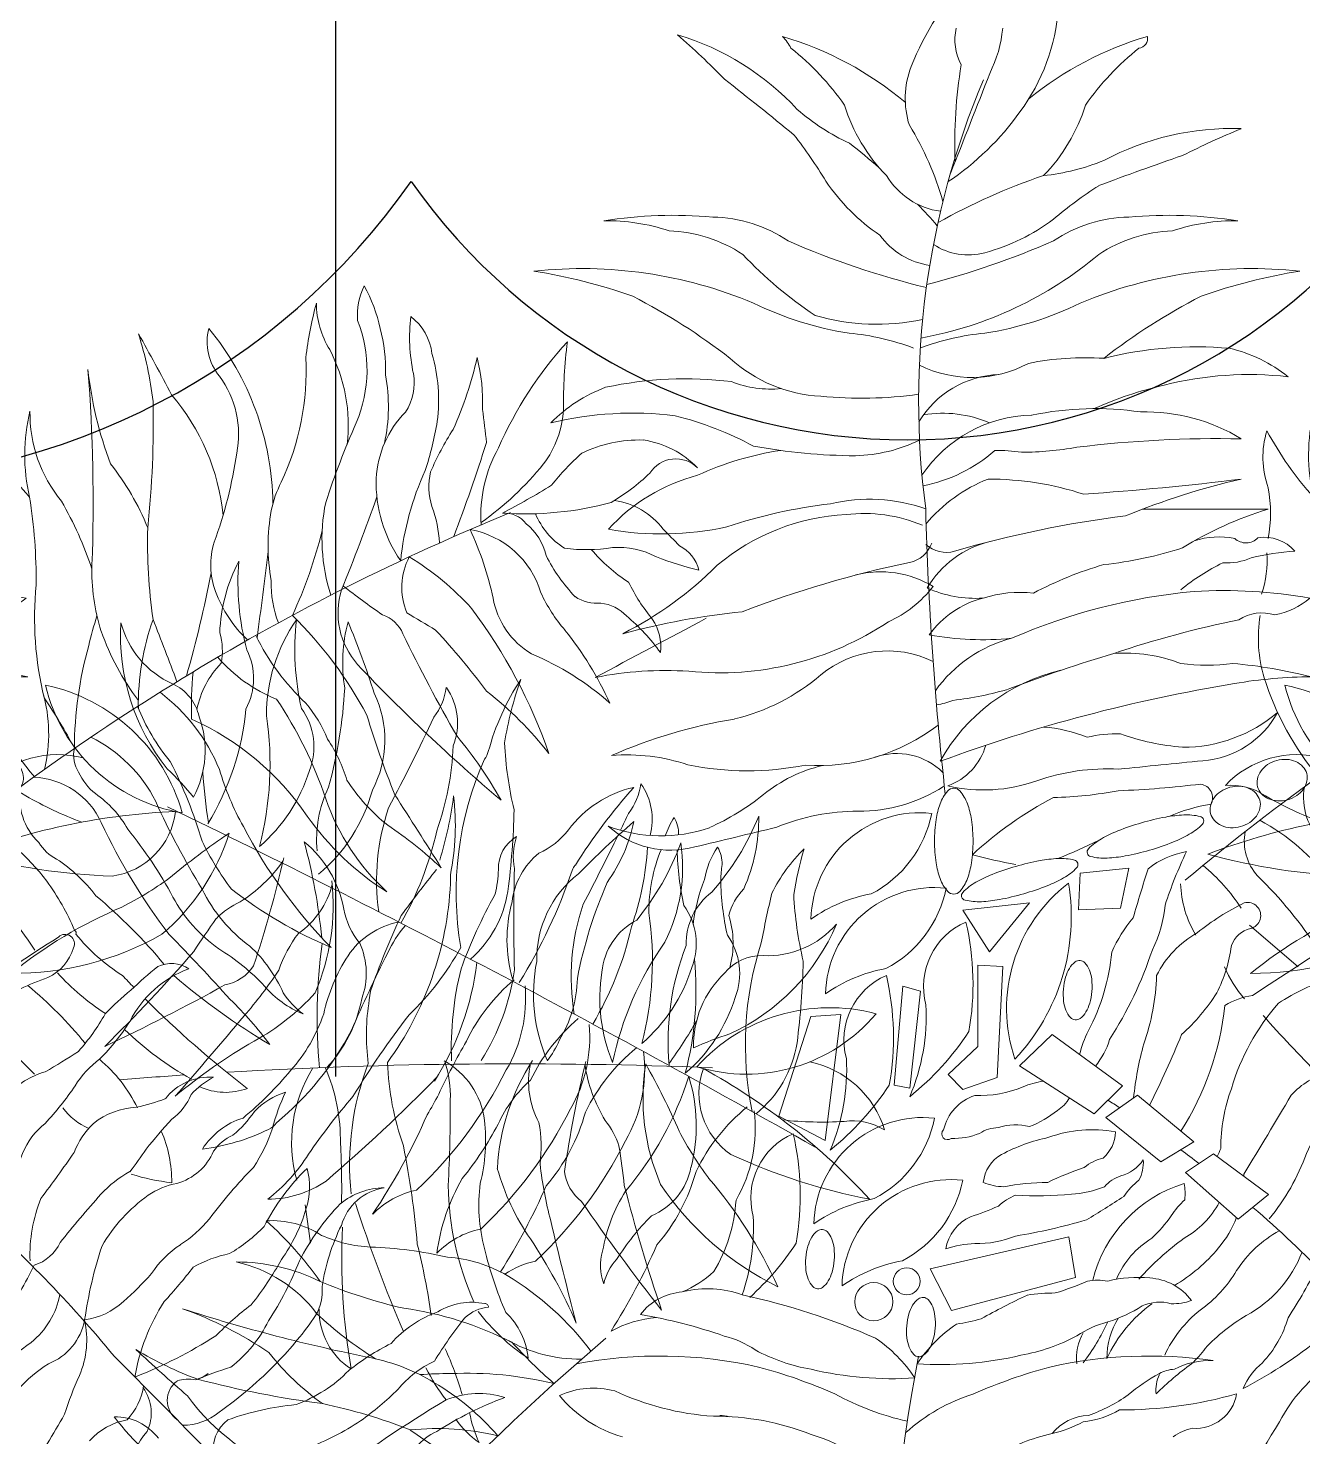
# Model space of a CAD drawing. Header units: millimetres. Extents: x -9564 to 494436, y -140371 to 4257.
# Drawn here: x 100848 to 101439, y -847 to -194 of the extents above; entities that cross this region are included whole.
import ezdxf

# ---------------------------------------------------------------- set-up
doc = ezdxf.new("R2010")
doc.units = ezdxf.units.MM
doc.header["$MEASUREMENT"] = 0
doc.linetypes.add('DASHDOTX2', pattern=[50.8, 25.4, -12.7, 0, -12.7])
doc.layers.add('1', color=5, linetype='Continuous')
doc.layers.add('HATCH', color=8, linetype='Continuous', lineweight=13)

# ---------------------------------------------------------------- blocks, each defined once
blk = doc.blocks.new('pot2')
at = {"layer": '1', "linetype": 'DASHDOTX2', "ltscale": 0.02}
blk.add_lwpolyline([(167.87951, 148.83855), (167.50247, 148.83855), (167.50247, 171.64135), (167.87951, 171.64135)], dxfattribs=at)
blk = doc.blocks.new('TREE03')
at = {"layer": 'HATCH'}
for p, q in [((5.195, 9.449), (5.282, 11.355)), ((5.282, 11.355), (7.795, 11.615)), ((7.795, 11.615), (7.362, 9.535)), ((39.094, 11.257), (39.094, 10.815)), ((2.659, 9.815), (-0.785, 9.432)), ((0.593, 7.289), (2.659, 9.815)), ((7.362, 9.535), (5.195, 9.449)), ((-0.785, 9.432), (0.593, 7.289)), ((14.035, 8.669), (16.549, 6.502)), ((-0.019, 6.601), (1.282, 6.524)), ((-0.019, 2.392), (-0.019, 6.601)), ((1.282, 6.524), (0.976, 0.785)), ((-3.891, 5.502), (-4.343, 0.384)), ((-2.988, 5.251), (-3.891, 5.502)), ((-3.54, 0.233), (-2.988, 5.251)), ((34.956, 5.244), (34.901, 4.803)), ((-10.314, -1.222), (-8.658, 3.946)), ((-8.658, 3.946), (-7.102, 4.047)), ((-7.102, 4.047), (-7.905, -2.476)), ((2.133, 1.382), (3.827, 3.015)), ((3.827, 3.015), (7.456, 0.354)), ((-1.55, 0.938), (-0.019, 2.392)), ((-0.785, 0.173), (-1.55, 0.938)), ((0.976, 0.785), (-0.785, 0.173)), ((6.004, -1.098), (2.133, 1.382)), ((-4.343, 0.384), (-3.54, 0.233)), ((7.456, 0.354), (6.004, -1.098)), ((6.609, -1.279), (8.242, -0.13)), ((8.242, -0.13), (11.146, -2.549)), ((-7.905, -2.476), (-10.314, -1.222)), ((9.452, -3.578), (6.609, -1.279)), ((11.146, -2.549), (9.452, -3.578)), ((10.723, -4.122), (12.174, -3.154)), ((12.174, -3.154), (15.018, -5.271)), ((13.445, -6.541), (10.723, -4.122)), ((15.018, -5.271), (13.445, -6.541)), ((31.591, -5.789), (31.867, -7.775)), ((4.689, -7.444), (-2.486, -9.1)), ((5.04, -9.551), (4.689, -7.444)), ((-2.486, -9.1), (-1.382, -11.258)), ((-1.382, -11.258), (5.04, -9.551))]:
    blk.add_line(p, q, dxfattribs=at)
for points in [[(14.447, 15.815, 0.119964), (14.641, 15.462, 0.104948), (15.014, 15.196, 0.088944), (15.473, 15.087, 0.080201), (15.993, 15.141, 0.080201), (16.469, 15.356, 0.088944), (16.811, 15.682, 0.104948), (16.998, 16.1, 0.119964), (16.988, 16.502, 0.119964), (16.795, 16.854, 0.104948), (16.422, 17.12, 0.088944), (15.963, 17.229, 0.080201), (15.443, 17.175, 0.080201), (14.967, 16.96, 0.088944), (14.625, 16.634, 0.104948), (14.437, 16.217, 0.119964)], [(-2.258, 13.002, 0.037444), (-2.174, 11.883, 0.049921), (-1.966, 11.067, 0.093255), (-1.575, 10.407, 0.215661), (-1.262, 10.265, 0.215661), (-0.948, 10.407, 0.093255), (-0.557, 11.067, 0.049921), (-0.349, 11.883, 0.037444), (-0.265, 13.002, 0.037444), (-0.349, 14.121, 0.049921), (-0.557, 14.938, 0.093255), (-0.948, 15.597, 0.215661), (-1.262, 15.739, 0.215661), (-1.575, 15.597, 0.093255), (-1.966, 14.938, 0.049921), (-2.174, 14.121, 0.037444)], [(12.021, 14.428, 0.119964), (12.214, 14.076, 0.104948), (12.587, 13.809, 0.088944), (13.046, 13.7, 0.080201), (13.566, 13.754, 0.080201), (14.042, 13.969, 0.088944), (14.384, 14.295, 0.104948), (14.572, 14.713, 0.119964), (14.562, 15.115, 0.119964), (14.368, 15.467, 0.104948), (13.995, 15.733, 0.088944), (13.536, 15.842, 0.080201), (13.016, 15.788, 0.080201), (12.54, 15.573, 0.088944), (12.198, 15.248, 0.104948), (12.01, 14.83, 0.119964)], [(8.855, 12.535, 0.024378), (10.074, 12.954, 0.033607), (10.917, 13.357, 0.071679), (11.593, 13.878, 0.269423), (11.652, 14.113, 0.269423), (11.477, 14.28, 0.071679), (10.627, 14.36, 0.033607), (9.698, 14.251, 0.024378), (8.444, 13.953, 0.024378), (7.225, 13.535, 0.033607), (6.381, 13.131, 0.071679), (5.706, 12.611, 0.269423), (5.647, 12.376, 0.269423), (5.822, 12.208, 0.071679), (6.671, 12.129, 0.033607), (7.601, 12.238, 0.024378)], [(2.354, 10.282, 0.024378), (3.574, 10.7, 0.033607), (4.417, 11.104, 0.071679), (5.093, 11.625, 0.269423), (5.152, 11.86, 0.269423), (4.977, 12.027, 0.071679), (4.127, 12.106, 0.033607), (3.198, 11.997, 0.024378), (1.944, 11.7, 0.024378), (0.725, 11.282, 0.033607), (-0.119, 10.878, 0.071679), (-0.794, 10.357, 0.269423), (-0.853, 10.122, 0.269423), (-0.678, 9.955, 0.071679), (0.171, 9.875, 0.033607), (1.1, 9.984, 0.024378)], [(4.409, 5.36, 0.049118), (4.418, 4.734, 0.06291), (4.534, 4.259, 0.103199), (4.778, 3.879, 0.179861), (5.017, 3.767, 0.179861), (5.271, 3.838, 0.103199), (5.574, 4.172, 0.06291), (5.767, 4.622, 0.049118), (5.88, 5.238, 0.049118), (5.87, 5.863, 0.06291), (5.755, 6.339, 0.103199), (5.511, 6.718, 0.179861), (5.272, 6.831, 0.179861), (5.018, 6.759, 0.103199), (4.715, 6.425, 0.06291), (4.522, 5.976, 0.049118)], [(-8.913, -8.542, 0.049118), (-8.903, -9.168, 0.06291), (-8.787, -9.643, 0.103199), (-8.544, -10.023, 0.179861), (-8.305, -10.135, 0.179861), (-8.05, -10.064, 0.103199), (-7.747, -9.73, 0.06291), (-7.555, -9.28, 0.049118), (-7.442, -8.665, 0.049118), (-7.451, -8.039, 0.06291), (-7.567, -7.564, 0.103199), (-7.81, -7.184, 0.179861), (-8.05, -7.072, 0.179861), (-8.304, -7.143, 0.103199), (-8.607, -7.477, 0.06291), (-8.8, -7.927, 0.049118)], [(-3.694, -12.054, 0.049118), (-3.685, -12.68, 0.06291), (-3.569, -13.156, 0.103199), (-3.326, -13.535, 0.179861), (-3.087, -13.648, 0.179861), (-2.832, -13.576, 0.103199), (-2.529, -13.242, 0.06291), (-2.336, -12.793, 0.049118), (-2.223, -12.177, 0.049118), (-2.233, -11.551, 0.06291), (-2.349, -11.076, 0.103199), (-2.592, -10.696, 0.179861), (-2.831, -10.584, 0.179861), (-3.086, -10.655, 0.103199), (-3.389, -10.989, 0.06291), (-3.581, -11.439, 0.049118)]]:
    blk.add_lwpolyline(points, format="xyb", close=True, dxfattribs=at)
for centre, radius in [((-3.69, -9.752), 0.697), ((-5.396, -10.806), 0.988)]:
    blk.add_circle(centre, radius, dxfattribs=at)
for centre, radius, start, end in [((10.931, 47.229), 15.532, 137.05022, 158.00979), ((-6.189, 56.859), 10.374, 323.61109, 355.68417), ((-19.578, 41.335), 13.957, 42.8797, 73.17942), ((-45.27, 20.933), 44.986, 44.38313, 48.6321), ((1.495, 54.425), 2.697, 166.86656, 208.66307), ((-5.273, 55.635), 6.568, 333.436, 354.73679), ((-15.1, 37.684), 17.64, 50.02132, 73.57493), ((-12.669, 52.321), 3.428, 29.29336, 41.7795), ((-18.342, 43.066), 13.949, 34.92241, 51.60355), ((13.737, 37.684), 17.64, 106.42507, 129.05964), ((16.979, 43.066), 13.949, 128.39645, 145.07759), ((8.248, 54.505), 0.511, 277.61771, 11.30943), ((0.893, 51.402), 4.663, 159.37372, 197.35327), ((-865.519, 390.319), 929.599, 338.360968, 338.70377), ((22.697, 49.137), 23.905, 170.38071, 182.37953), ((-128.327, -94.961), 187.05, 50.57065, 51.98147), ((39.664, 35.773), 42.744, 157.16579, 187.51838), ((1.604, 53.651), 8.898, 196.99009, 224.53304), ((-2.968, 53.651), 8.898, 315.46696, 343.00991), ((-1.916, 59.343), 11.301, 228.85833, 245.2195), ((-9.595, 59.102), 14.448, 303.82748, 324.46357), ((-16.839, 41.81), 15.609, 15.82616, 31.69501), ((13.09, 35.89), 13.957, 87.89636, 118.19608), ((30.777, 8.259), 44.986, 112.44368, 116.69265), ((-27.639, 35.281), 23.038, 30.92199, 38.16933), ((-26.53, 23.339), 32.524, 48.82156, 52.32585), ((2.222, 58.653), 11.301, 275.85628, 292.21745), ((71.757, -128.307), 187.05, 109.09431, 110.50513), ((-1.422, 49.396), 3.866, 210.89841, 262.24368), ((13.83, 16.613), 32.524, 108.74993, 119.2781), ((0.797, 53.014), 10.486, 214.20462, 235.93817), ((18.751, 27.549), 23.038, 122.90645, 130.15379), ((-26.53, 23.339), 32.524, 41.34104, 43.9898), ((-15.762, 22.612), 22.746, 84.8617, 99.1059), ((-13.849, 38.112), 7.155, 55.81265, 89.00848), ((-2.396, 53.546), 10.486, 285.13761, 306.87116), ((7.916, 38.112), 7.155, 90.99152, 124.18735), ((9.829, 22.612), 22.746, 80.8941, 95.1383), ((-19.13, 35.333), 9.74, 71.14289, 91.36399), ((-16.232, 37.165), 7.39, 56.6398, 88.05842), ((10.299, 37.165), 7.39, 91.94158, 123.3602), ((13.197, 35.333), 9.74, 88.63601, 108.85711), ((8.311, 86.023), 45.742, 246.63743, 256.09932), ((-1.953, 46.577), 3.849, 215.77677, 261.76983), ((-14.244, 86.023), 45.742, 284.6732, 293.36257), ((-0.514, 46.561), 3.251, 236.46461, 285.25579), ((3.473, 58.061), 21.481, 223.26918, 236.3503), ((-6.505, 58.477), 19.787, 280.3287, 310.08068), ((-20.491, 19.569), 23.035, 67.32772, 96.16647), ((-27.212, 15.062), 27.735, 70.27691, 81.19281), ((14.161, 19.569), 23.035, 83.83353, 112.67228), ((20.882, 15.062), 27.735, 98.80719, 109.72309), ((37.648, 40.205), 3.365, 153.43857, 184.79373), ((27.567, 37.805), 8.078, 12.1986, 28.90754), ((-32.448, 12.749), 31.95, 52.10966, 62.81782), ((-4.056, 56.15), 17.087, 243.75454, 261.19281), ((-2.274, 56.15), 17.087, 278.80719, 296.24546), ((26.118, 12.749), 31.95, 117.18218, 127.89034), ((52.146, 35.458), 20.686, 164.98391, 172.93762), ((36.827, 40.848), 4.661, 180.38578, 211.50023), ((-5.234, 51.242), 11.515, 253.88623, 281.82907), ((46.433, 39.087), 9.449, 173.6608, 191.66436), ((35.33, 37.876), 2.831, 6.70879, 52.77317), ((29.351, 38.825), 2.832, 165.96589, 219.08789), ((15.34, 30.251), 14.582, 0.86052, 39.4266), ((27.83, 37.363), 6.953, 336.90044, 21.61168), ((27.075, 37.336), 8.665, 358.4928, 14.54476), ((-7.768, 26.934), 12.379, 69.02168, 84.91858), ((1.438, 26.934), 12.379, 95.08142, 110.97832), ((-73.948, -15.47), 111.286, 27.59358, 29.44506), ((5.244, 33.583), 18.6, 6.64138, 17.6978), ((60.101, 25.198), 20.233, 137.65986, 156.30069), ((69.973, 35.607), 25.034, 172.61511, 180.65303), ((-7.761, 43.506), 7.508, 227.57828, 267.16555), ((5.527, 23.113), 14.883, 86.26843, 101.36007), ((11.276, 19.085), 19.474, 84.93615, 104.21211), ((11.257, 31.046), 7.638, 51.33891, 76.84601), ((18.058, 37.323), 13.576, 334.87519, 2.86195), ((25.433, 34.516), 8.381, 353.1575, 27.70914), ((29.92, 35.8), 8.566, 352.64877, 16.31903), ((21.2, 42.364), 19.763, 335.89112, 347.24442), ((31.806, 35.758), 8.955, 357.20774, 14.50245), ((-0.31, 43.127), 6.153, 243.65652, 298.17969), ((40.259, 39.57), 20.025, 186.27039, 200.65592), ((-66.496, 30.56), 87.117, 357.84604, 4.49187), ((34.565, 36.679), 2.661, 325.84222, 10.78263), ((-16.61, 29.305), 7.638, 110.3065, 135.8136), ((-15.14, 17.434), 19.474, 82.9404, 102.21635), ((-10.731, 41.796), 5.423, 248.18566, 275.77911), ((1.276, 32.074), 5.062, 92.30635, 149.06496), ((13.822, 18.059), 18.989, 102.79866, 114.30937), ((14.009, 19.221), 17.904, 83.52388, 104.20739), ((23.125, 34.045), 5.019, 348.63308, 36.62977), ((27.058, 35.469), 8.832, 347.5721, 10.69095), ((-6.019, 57.561), 21.657, 264.40053, 277.80183), ((-26.903, 34.597), 50.634, 353.89158, 1.28713), ((16.066, 28.721), 11.328, 5.67235, 40.49773), ((-17.869, 17.229), 17.904, 82.94511, 103.62862), ((-20.037, 17.683), 17.856, 61.83263, 75.84152), ((2.896, 28.053), 6.97, 91.06287, 146.34054), ((-1.836, 29.049), 6.079, 66.58644, 99.32162), ((6.05, 19.47), 15.896, 81.49155, 101.92038), ((8.675, 25.771), 9.423, 58.47549, 91.66036), ((26.758, 32.959), 9.673, 166.37374, 192.96746), ((24.493, 35.115), 7.137, 179.00788, 219.42336), ((40.572, 31.461), 5.324, 135.62059, 176.8871), ((5.778, 30.255), 35.338, 5.43948, 8.24393), ((39.842, 35.59), 5.105, 322.8277, 356.98769), ((77.864, 15.547), 47.63, 156.37395, 161.68512), ((19.565, 37.943), 19.127, 342.41019, 350.25136), ((51.409, 26.419), 14.494, 147.09889, 156.94967), ((-6.551, 40.988), 8.063, 271.46883, 295.87711), ((12.403, -26.146), 59.961, 88.85418, 96.98753), ((19.415, 32.85), 4.692, 162.98201, 199.68201), ((30.878, 42.828), 18.123, 208.34649, 221.62904), ((-46.609, 61.283), 91.836, 339.25032, 342.45928), ((48.898, 26.722), 7.022, 88.67384, 115.36194), ((48.337, 28.861), 4.935, 44.17832, 81.57172), ((-7.854, 17.483), 15.896, 98.56787, 114.76829), ((-6.195, 62.658), 29.73, 259.50829, 269.71284), ((-4.343, 39.124), 7.888, 280.88459, 311.28602), ((1.055, 25.156), 8.044, 81.46885, 91.37816), ((2.171, 49.817), 16.707, 270.26421, 280.12513), ((5.484, 36.33), 22.798, 339.78791, 351.74185), ((47.823, 29.848), 7.153, 150.86796, 183.91659), ((56.2, 21.758), 15.303, 132.35022, 140.91058), ((10.884, 24.093), 13.562, 22.16318, 38.34181), ((50.941, 26.067), 14.488, 155.11806, 174.34111), ((41.098, 31.316), 3.124, 165.58141, 198.82309), ((31.175, 42.813), 16.383, 305.4615, 321.01344), ((50.75, 31.173), 1.593, 45.02572, 147.65665), ((-12.138, 22.798), 9.423, 104.59948, 137.78434), ((3.399, 24.356), 7.912, 111.37617, 140.54447), ((0.515, 15.69), 16.033, 72.05393, 90), ((-4.275, 175.493), 144.877, 273.85082, 277.08787), ((22.094, -5.241), 37.927, 102.93863, 112.43168), ((35.293, 28.98), 5.576, 152.45729, 168.39827), ((42.346, 31.545), 7.092, 178.33998, 214.81934), ((26.045, 60.645), 34.481, 297.15336, 302.0101), ((41.724, 40.079), 11.128, 300.73947, 313.63867), ((-5.619, 22.015), 8.668, 70.40654, 103.44891), ((7.818, 29.964), 7.297, 349.69675, 10.30325), ((-9.057, 26.51), 26.733, 359.45367, 9.20959), ((-56.897, 63.211), 97.721, 337.61721, 340.62966), ((47.081, 26.881), 3.763, 36.88949, 82.47264), ((-6.258, 18.65), 11.253, 92.89899, 130.0309), ((-4.556, 3.923), 26.7, 96.62283, 108.43534), ((-5.905, 22.03), 7.912, 67.5274, 96.6957), ((170.687, 34.673), 173.458, 181.48413, 186.37077), ((69.419, -325513.42), 325543.588, 90.00957982, 90.01072377), ((20.358, 12.362), 18.594, 106.78337, 121.76749), ((87.294, -80.311), 119.163, 112.23141, 129.9934), ((2.619, 21.123), 18.899, 18.36819, 30.03705), ((40.026, 28.282), 10.356, 169.8769, 190.1231), ((41.852, 28.626), 9.397, 168.40961, 198.00587), ((31.581, 27.947), 6.972, 3.89853, 19.79599), ((42.974, 46.867), 16.944, 265.96165, 285.18449), ((41.88, 28.521), 1.446, 38.15282, 93.91547), ((47.109, 31.436), 3.915, 202.62036, 237.19232), ((-16.368, 44.608), 15.721, 259.92878, 282.37505), ((14.41, -25.532), 55.763, 96.99224, 106.27607), ((51.422, 28.453), 27.988, 178.45209, 188.18243), ((41.12, 27.084), 3.005, 13.13202, 50.8706), ((26.565, 5.618), 33.268, 42.90226, 44.99547), ((-3.837, 28.903), 1.517, 281.14363, 341.26454), ((1.853, 23.42), 5.227, 103.7888, 149.25676), ((12.471, 24.569), 4.165, 78.99098, 108.19963), ((13.852, 29.263), 0.842, 225.88884, 317.1217), ((14.793, 26.614), 2.101, 41.15103, 98.88106), ((30.739, 27.286), 4.034, 163.1811, 199.91473), ((9.051, 34.823), 24.112, 335.11441, 346.18227), ((39.278, 24.499), 4.691, 16.65712, 79.7388), ((24.708, 21.99), 16.973, 12.16959, 24.81683), ((-1.66, 29.447), 1.517, 226.80733, 286.92825), ((4.533, 46.529), 19.326, 275.82661, 288.19742), ((17.089, 15.859), 12.158, 93.36662, 104.1265), ((9.598, 27.509), 5.345, 341.06181, 4.23573), ((-324.908, 71.515), 357.246, 352.279, 352.99906), ((40.029, 26.114), 3.448, 152.52431, 202.16318), ((29.468, 15.393), 14.417, 41.88759, 58.64432), ((51.844, 31.654), 8.712, 206.50463, 223.62575), ((46.117, 36.974), 8.901, 262.70697, 278.81334), ((52.844, 33.517), 8.448, 220.08819, 237.50035), ((47.79, 24.055), 4.135, 61.75423, 94.28983), ((56.595, 45.749), 19.306, 249.22474, 256.06205), ((50.081, 26.543), 1.921, 14.07995, 63.64811), ((-30.309, 23.386), 8.917, 152.66538, 177.46758), ((-24.817, 26.393), 13.457, 175.36281, 195.07866), ((-26.694, 40.341), 18.578, 296.60326, 315.26875), ((7.855, -27.17), 55.763, 101.79581, 111.07963), ((12.175, 8.037), 20.086, 106.42723, 117.64706), ((17.456, 17.492), 11.004, 115.90754, 129.33334), ((12.849, 30.56), 3.176, 266.38652, 293.63035), ((30.785, 26.966), 10.231, 178.21037, 197.72636), ((-5.035, 21.698), 5.227, 58.81512, 104.28308), ((35.125, 24.553), 17.533, 174.42868, 193.64547), ((-34.398, 38.734), 62.263, 343.97403, 349.02391), ((35.564, 26.314), 5.735, 178.53143, 200.73087), ((57.819, 31.149), 10.637, 206.56143, 218.90078), ((-7.181, 29.942), 6.147, 294.44832, 322.13546), ((-0.133, 31.704), 6.147, 245.93641, 273.62355), ((1.462, 20.818), 4.903, 104.2546, 144.46708), ((2.181, 19.442), 6.423, 83.97377, 107.44794), ((13.97, -4.563), 30.607, 95.23897, 113.57567), ((12.675, 0.042), 25.918, 80.0462, 93.31793), ((14.602, 28.587), 3.953, 280.69108, 310.23766), ((33.067, 28.173), 6.525, 200.27961, 226.97774), ((37.346, 24.814), 4.061, 163.02296, 221.29665), ((64.11, 65.597), 49.863, 232.1941, 235.09578), ((45.474, 26.32), 4.241, 190.20759, 239.03225), ((51.579, 29.502), 8.621, 205.11135, 220.35086), ((46.715, 27.487), 2.187, 237.43615, 274.11668), ((-8.473, -12.882), 37.927, 95.64019, 105.13324), ((14.671, 22.616), 2.19, 72.34911, 123.00649), ((-709.973, -1215.66), 1447.928, 58.881434, 58.95057), ((18.412, 8.623), 27.269, 19.06834, 36.95994), ((46.637, 23.155), 2.163, 43.62798, 83.76795), ((-33.346, 23.624), 10.998, 176.48456, 218.68932), ((-39.718, 25.48), 4.755, 194.38912, 246.02165), ((-28.173, 19.506), 8.627, 145.06609, 180.12409), ((-21.694, 22.91), 13.638, 173.53048, 192.92363), ((-24.503, 22.221), 8.352, 165.25434, 188.97639), ((-78.132, 5.548), 49.278, 17.84296, 22.42698), ((153126.074, -287250.128), 325543.588, 118.06114877, 118.06229272), ((-13.363, 37.445), 15.739, 264.17278, 303.67076), ((25.094, -31.469), 57.115, 101.73357, 108.45298), ((21.617, 23.503), 7.13, 170.53915, 196.76415), ((41.584, 18.087), 21.777, 162.45644, 166.65396), ((36.046, 20.073), 13.088, 160.37173, 180.90707), ((-117.683, -31.493), 152.074, 20.29109, 21.59221), ((16.013, 9.514), 21.266, 28.07919, 45.4774), ((35.056, 23.071), 1.713, 22.21239, 72.28175), ((41.43, 16.634), 10.492, 35.67212, 49.79928), ((47.497, 23.071), 2.477, 352.61123, 34.37612), ((-42.304, 22.845), 3.226, 348.50147, 16.86304), ((0.247, 39.052), 15.633, 259.77816, 275.43806), ((3.499, 16.685), 7.031, 104.58799, 144.34805), ((33.547, 28.276), 13.266, 199.48328, 217.05655), ((39.759, 28.839), 11.914, 205.86182, 226.88367), ((104.715, 56.371), 75.499, 205.62566, 210.17297), ((11.865, -0.804), 36.213, 36.54814, 43.03926), ((30.648, 12.433), 18.389, 24.78371, 38.65539), ((-40.821, 21.411), 3.355, 331.94995, 26.19874), ((-4.693, 17.435), 5.404, 64.0586, 129.52676), ((28.269, -48.878), 74.676, 106.53556, 110.88952), ((7.552, 14.475), 8.252, 69.20613, 93.73157), ((39.417, 17.752), 19.763, 164.25776, 179.87693), ((37.645, 9.18), 14.636, 48.49903, 67.30763), ((-35.704, 18.885), 4.778, 136.04396, 168.86666), ((11.825, 31.928), 9.831, 262.14633, 277.85367), ((10.878, -3.579), 25.87, 75.75918, 84.92016), ((32.996, 27.633), 7.837, 220.81252, 248.3587), ((99.257, 83.478), 89.349, 223.3589, 229.90521), ((-42.675, 18.904), 2.456, 12.5715, 65.34729), ((-12.9, 14.28), 12.872, 146.62299, 164.88496), ((-5.598, 14.999), 19.14, 160.58239, 170.73359), ((-16.159, 3.233), 18.594, 86.30439, 101.2885), ((-15.08, 29.683), 10.656, 283.44904, 310.69618), ((6.454, 12.454), 9.634, 103.08535, 150.94222), ((26.614, -60.335), 82.572, 99.31036, 110.25111), ((17.242, -1.6), 23.096, 90, 99.93994), ((29.081, 25.933), 14.978, 197.42727, 219.99757), ((46.115, 19.884), 20.412, 174.75043, 181.59089), ((-39.72, 23.09), 8.74, 193.38149, 260.56173), ((-50.125, 11.943), 9.321, 15.72343, 78.2198), ((-56.472, 22.162), 23.751, 344.43045, 356.99867), ((-36.223, 18.24), 5.548, 332.0351, 25.704), ((-30.751, 21.407), 3.285, 322.62511, 351.86805), ((-30.085, 19.112), 3.169, 338.20084, 35.28189), ((-3.066, 36.297), 16.111, 276.27675, 286.99156), ((10.511, 18.543), 7.813, 346.42548, 15.97188), ((-5.486, 4.492), 28.448, 27.90762, 34.04173), ((18.327, 13.101), 9.534, 22.22894, 52.88206), ((29.926, 6.503), 18.026, 37.72061, 52.27033), ((-51.6, 21.115), 13.8, 328.50543, 354.66812), ((-37.736, 17.88), 3.388, 338.72266, 35.74402), ((-2.652, 23.554), 3.538, 278.09931, 292.38106), ((32.849, 23.944), 10.697, 201.82533, 219.63972), ((12.166, 8.297), 21.612, 18.61816, 33.89197), ((25.988, 15.455), 7.325, 22.71544, 39.78504), ((-45.084, 17.685), 5.116, 331.82639, 20.04715), ((-53.438, 16.995), 16.824, 345.29259, 8.52079), ((-135.941, 70.39), 119.246, 332.17324, 334.69144), ((-8.175, -7.245), 26.93, 99.46253, 113.60785), ((-8.263, 27.156), 10.242, 266.28463, 307.26025), ((10.569, 25.458), 7.602, 270, 310.2621), ((11.26, 21.958), 4.808, 274.15795, 331.40811), ((19.829, 6.242), 14.337, 34.21149, 65.78088), ((82.56, 33.933), 49.909, 196.78014, 201.7943), ((2.905, 11.761), 7.153, 67.62013, 86.23858), ((7.138, 12.037), 6.516, 88.02862, 103.39309), ((11.658, 30.656), 12.846, 250.46251, 265.13546), ((17.26, 11.741), 7.384, 26.70534, 63.94728), ((25.876, 13.749), 8.23, 17.01799, 33.42809), ((21.927, 3.955), 22.721, 29.45337, 39.55522), ((-47.593, 12.353), 5.126, 75.04931, 136.41234), ((-42.356, 18.596), 15.228, 340.61333, 357.51289), ((-26.714, 18.083), 1.457, 324.71882, 342.14586), ((-6.261, 18.922), 18.247, 182.64277, 193.6146), ((-4.206, 14.15), 3.385, 45.2338, 109.61313), ((-2.636, 18.822), 3.148, 289.88601, 344.15766), ((21.168, 17.433), 1.556, 166.59081, 213.68589), ((-53.715, 4.586), 16.936, 39.10987, 45.9075), ((-9.929, 10.327), 17.06, 156.08665, 189.51969), ((-18.154, 7.564), 9.901, 71.50345, 94.66696), ((-11.925, 32.035), 15.395, 258.42931, 281.23056), ((-6.227, 9.371), 7.763, 103.63025, 128.8772), ((-97.81, 1089.418), 1077.824, 275.5951, 275.826608), ((3.078, 6.117), 24.181, 16.53237, 27.0642), ((-12.19, 18.352), 27.957, 183.6478, 189.0363), ((-42.725, 19.2), 8.536, 310.64798, 342.62185), ((0.288, 23.829), 8.18, 256.90574, 289.57396), ((6.706, 5.544), 11.2, 87.08903, 109.17191), ((17.402, 12.32), 3.991, 24.26492, 87.90774), ((22.586, 17.795), 2.976, 204.28972, 231.61415), ((41.529, 20.989), 15.001, 196.58486, 208.83751), ((41.524, 21.091), 9.211, 212.38274, 232.02793), ((-51.018, 12.759), 3.141, 55.38232, 95.25864), ((-39.71, 31.85), 19.056, 240.0159, 249.60627), ((-27.805, 13.048), 6.403, 154.67776, 184.86038), ((-39.563, 17.861), 8.535, 309.70406, 344.91029), ((-16.541, 10.144), 5.781, 102.60475, 143.40614), ((4.841, -4.369), 30.314, 138.32764, 147.86212), ((-20.687, 16.434), 3.285, 322.62511, 351.86805), ((-20.022, 14.139), 3.169, 344.56501, 35.28189), ((-19.151, 25.424), 12.846, 294.13919, 308.81213), ((-6.165, 22.733), 8.18, 269.70069, 302.36891), ((3.378, 35.945), 20.696, 271.43216, 280.75616), ((5.603, 62.999), 47.414, 271.97857, 277.15689), ((11.399, 15.239), 0.723, 332.81978, 81.09866), ((20.035, 15.245), 3.21, 169.65278, 226.16461), ((17.646, 10.968), 5.455, 29.05076, 55.46848), ((-188.996, -130.546), 268.369, 31.9891, 32.94508), ((20.268, 17.721), 19.14, 342.69875, 352.84995), ((26.478, 13.813), 12.872, 348.54738, 6.80935), ((-292.692, -503.018), 575.336, 60.390043, 64.157867), ((-19.5, 10.972), 11.608, 161.12873, 188.0056), ((-63.89, 15.539), 39.905, 352.61214, 358.68952), ((12.658, -1.608), 19.004, 117.45664, 132.97915), ((13.356, 6.239), 8.769, 98.61604, 113.5511), ((60.344, 31.502), 40.022, 204.2579, 211.60889), ((43.656, 18.988), 11.643, 199.00319, 227.60975), ((-40.142, -19.285), 33.847, 92.30861, 110.90434), ((-45.281, 14.964), 3.8, 277.75737, 353.50672), ((-125.878, 65.417), 119.246, 334.22667, 334.69144), ((-11.983, 11.856), 4.43, 147.56399, 161.27533), ((-17.215, 13.368), 1.725, 358.74474, 30.0674), ((-6.188, 3.354), 11.2, 90.10273, 112.18562), ((-3.013, 8.839), 5.633, 83.79627, 178.57819), ((-8.31, 15.618), 6.023, 297.55389, 348.70884), ((9.256, 4.188), 11.225, 36.96422, 61.79639), ((49.436, 27.25), 31.351, 205.08011, 217.43931), ((43.61, 22.728), 14.601, 215.23998, 237.68857), ((80.915, -23.173), 49.278, 131.00536, 135.58938), ((40.407, 15.726), 8.352, 324.45595, 348.178), ((42.554, 19.317), 13.457, 318.35368, 338.06953), ((46.121, 14.171), 8.917, 335.96476, 0.76696), ((-49.587, 16.868), 11.395, 310.39385, 342.40116), ((-15.171, -21.129), 41.816, 124.2828, 129.63035), ((-44.627, 17.251), 17.043, 330.14462, 347.42979), ((-24.352, 16.028), 3.998, 294.20473, 322.42832), ((-125.878, 65.417), 119.246, 332.17324, 334.11608), ((-15.904, 17.345), 4.808, 227.86653, 285.11669), ((-16.407, 20.877), 7.602, 249.01255, 289.27465), ((-265.313, 1060.975), 1077.824, 283.448037, 283.679545), ((16.384, 12.981), 2.623, 168.59615, 222.39293), ((5.428, -0.235), 21.918, 28.17482, 39.19695), ((51.961, 26.079), 26.599, 207.60296, 224.29329), ((23.897, -3.999), 21.468, 46.69683, 56.14613), ((43.48, 11.601), 1.905, 120.47276, 182.0455), ((45.631, 12.204), 3.285, 161.56429, 190.80723), ((-20.327, 9.434), 3.792, 128.98742, 173.47186), ((-32.293, 13.623), 15.228, 340.61333, 356.47396), ((-8.401, 9.324), 8.627, 157.94792, 180.12409), ((-1.922, 12.727), 13.638, 180.74504, 192.92363), ((-10.019, 10.326), 4.187, 145.56716, 170.41401), ((-14.965, 11.829), 1.725, 358.74474, 30.0674), ((-2.949, 6.461), 8.626, 134.50168, 153.43562), ((9.354, 7.171), 19.14, 163.63792, 170.73359), ((-9.666, 46.01), 36.602, 292.1376, 295.7388), ((11.463, 8.231), 4.286, 99.26434, 128.65821), ((30.784, 2.856), 22.197, 154.35772, 162.03721), ((19.784, 14.134), 2.31, 211.40149, 242.81041), ((39.998, 19.695), 15.283, 205.98552, 216.86555), ((2.269, 5.067), 30.314, 5.57022, 15.1047), ((27.884, 8.485), 5.781, 10.0262, 50.82759), ((38.202, 17.598), 13.638, 320.50871, 339.90186), ((42.475, 11.657), 8.627, 333.30825, 8.36625), ((-43.732, 43.018), 31.836, 254.53828, 268.1338), ((-42.317, 16.455), 7.793, 302.27191, 324.82347), ((-91.635, 24.689), 57.122, 341.49626, 347.3143), ((-20.444, 11.333), 0.572, 132.29474, 163.6644), ((0.257, 10.202), 13.591, 173.28487, 176.59145), ((7.638, 42.78), 31.5, 255.40663, 259.57831), ((5.531, 4.316), 9.611, 32.88758, 50.62668), ((14.347, 5.33), 8.046, 37.08848, 57.0062), ((-52.254, 25.431), 17.732, 296.7414, 305.95356), ((-44.897, 9.705), 11.548, 336.79149, 6.23002), ((-47.151, 20.268), 27.59, 328.11164, 341.4584), ((-6.152, 7.784), 8.627, 157.94792, 173.88522), ((0.327, 11.188), 13.638, 180.74504, 192.92363), ((117.406, -22.869), 113.951, 162.40424, 163.73892), ((-1.271, -4.917), 22.521, 33.05168, 45.74075), ((7.493, 3.168), 13.249, 23.24248, 35.90542), ((83.471, -24.961), 58.011, 141.01784, 143.97141), ((34.981, 11.748), 6.599, 347.00482, 358.13171), ((161.621, 8.967), 119.246, 178.7409, 181.2591), ((49.109, 6.924), 5.548, 127.72835, 181.39724), ((-37.643, 11.831), 4.375, 304.79227, 345.98795), ((-30.169, 11.345), 5.927, 311.43666, 350.90527), ((38.154, -1.375), 50.2, 166.52951, 169.5366), ((8.692, 11.094), 18.247, 182.64277, 193.6146), ((-4.092, 2.447), 7.962, 100.36504, 124.87656), ((-2.26, 4.975), 5.633, 83.79627, 178.57819), ((-7.558, 11.755), 6.023, 297.55389, 348.70884), ((9.625, 4.354), 8.155, 127.36794, 198.73508), ((-5.956, 9.102), 10.771, 316.84322, 9.2598), ((15.908, 10.992), 5.447, 182.05501, 211.4694), ((33.321, 13.925), 7.837, 205.70641, 234.15743), ((42.154, 29.138), 23.522, 232.30423, 246.8904), ((22.052, 11.606), 17.06, 323.91265, 357.34569), ((64.999, -2.854), 26.991, 150.92064, 159.94308), ((68.973, 1.375), 23.751, 156.43367, 169.00189), ((54.64, 7.703), 3.355, 127.23361, 181.48239), ((56.607, 8.322), 3.226, 136.5693, 164.93087), ((-34.907, -12.534), 24.03, 112.94366, 128.90366), ((-36.472, 6.147), 4.083, 114.36398, 135.61271), ((-17.113, 7.914), 7.249, 164.38688, 196.26825), ((-9.437, 5.999), 11.608, 161.12873, 189.60031), ((-17.965, 7.697), 3.388, 338.72266, 35.74402), ((3.087, 10.328), 6.613, 333.54812, 354.55936), ((19.303, -1.589), 12.679, 115.95003, 128.98939), ((13.928, 9.151), 0.683, 283.33127, 104.74276), ((2.83, -11.185), 27.897, 39.69177, 49.98914), ((31.577, 13.776), 7.748, 208.20629, 234.8345), ((37.502, 10.255), 3.998, 191.00402, 219.22761), ((-13.479, -9.895), 32.071, 143.89583, 147.57607), ((-29.193, 4.822), 4.071, 100.76101, 146.34302), ((-33.666, 6.812), 16.824, 345.29259, 8.52079), ((0.809, 5.485), 3.633, 113.35521, 195.16261), ((-14.504, 5.612), 14.238, 350.07359, 13.02278), ((13.712, 4.249), 7.444, 139.95, 156.0363), ((72.646, -7.866), 39.905, 154.74283, 160.8202), ((50.301, 5.924), 3.388, 117.68832, 174.70968), ((48.933, 7.733), 4.778, 344.56568, 17.38838), ((-49.868, 21.698), 15.532, 269.51622, 299.57011), ((-29.757, 4.148), 6.766, 142.81222, 161.11473), ((-25.482, 4.962), 5.531, 138.24908, 155.85135), ((-34.564, 12.278), 17.043, 329.19186, 347.42979), ((-15.716, 6.158), 3.388, 338.72266, 35.74402), ((13.895, 3.724), 5.219, 119.50069, 153.43364), ((14.391, 7.142), 1.379, 102.80356, 160.46027), ((279.734, -399.617), 484.002, 122.61893, 123.27497), ((19.174, 7.705), 0.481, 333.92938, 134.99836), ((19.592, 8.257), 0.158, 335.03383, 61.83063), ((27.346, 14.36), 9.797, 219.03108, 237.89638), ((-53.84, -68.548), 109.693, 41.9811, 44.39238), ((48.944, 13.026), 10.998, 294.74302, 336.94778), ((55.473, 11.836), 4.755, 267.41069, 319.04322), ((-105.495, 63.715), 86.026, 314.53331, 319.02136), ((-39.71, 14.659), 14.8, 314.03373, 331.09415), ((5.023, 2.499), 17.06, 162.10172, 191.76379), ((-10.903, 14.02), 20.986, 327.5067, 341.56407), ((5.825, 8.512), 7.324, 332.80186, 352.87458), ((17.167, 8.244), 2.553, 295.89783, 342.89635), ((20.858, -2.674), 11.894, 43.48804, 58.26479), ((23.649, 2.127), 7.449, 24.09637, 46.97041), ((59.789, 3.85), 27.59, 171.97395, 185.3207), ((30.953, 6.157), 3.792, 339.96048, 24.44492), ((63.948, -1.89), 16.824, 144.91155, 168.13975), ((64.148, 2.618), 13.8, 158.76422, 184.92691), ((-39.346, 7.777), 2.239, 280.28085, 327.09187), ((-24.969, 2.128), 9.08, 146.96316, 167.65891), ((48.387, -32.331), 88.275, 153.37884, 156.24445), ((-40.466, 8.472), 14.651, 327.45363, 353.17489), ((-31.417, 5.273), 16.824, 345.29259, 5.55113), ((-48.938, 7.712), 39.905, 352.61214, 358.68952), ((-4.068, 8.313), 11.026, 332.29918, 354.58489), ((24.672, 5.019), 1.656, 56.91049, 115.19966), ((51.926, 5.09), 8.535, 168.52205, 203.72828), ((55.176, 4.631), 2.456, 88.08505, 140.86084), ((-54.344, 18.3), 21.767, 318.82806, 326.66587), ((-17.636, -1.641), 9.82, 130.35774, 154.0115), ((-22.954, 9.017), 8.536, 310.64798, 342.62185), ((-3.339, -1.417), 7.962, 100.36504, 124.87656), ((-3.306, 2.725), 3.633, 113.35521, 195.16261), ((-18.618, 2.852), 14.238, 350.07359, 13.02278), ((-2.687, 6.463), 11.922, 340.70893, 358.05057), ((18.409, 8.933), 6.173, 203.19764, 221.35127), ((22.141, -5.631), 12.205, 108.43397, 122.84549), ((28.062, 14.601), 12.525, 222.13332, 237.08841), ((60.528, 42.02), 52.6, 223.1278, 224.05743), ((27.46, 1.219), 5.519, 109.95906, 153.43343), ((32.837, -4.962), 14.508, 127.69369, 134.9981), ((46.837, 31.472), 33.638, 229.07553, 239.4962), ((56.183, 2.28), 17.043, 166.00255, 182.11753), ((30.901, 7.902), 11.608, 327.52427, 352.30361), ((39.257, 6.045), 6.403, 328.57196, 358.75458), ((55.353, 4.874), 8.536, 170.81049, 202.78436), ((56.786, 2.464), 5.116, 133.38519, 181.60595), ((-90.324, 98.292), 106.002, 295.21643, 298.99216), ((-43.229, 13.246), 12.062, 298.67394, 317.87017), ((-30.698, 4.862), 7.299, 329.68715, 5.25245), ((3.623, 10.658), 10.302, 312.01557, 327.77637), ((2.941, -11.612), 22.338, 39.35271, 50.19313), ((30.899, -5.117), 13.329, 128.62183, 136.39528), ((33.48, 8.928), 5.255, 220.55527, 247.61667), ((34.04, 7.502), 4.283, 213.01973, 233.27601), ((-20.705, 7.478), 8.536, 310.64798, 342.62185), ((-13.397, 3.986), 10.713, 336.94256, 2.93572), ((-2.433, 6.179), 15.285, 327.66505, 353.73789), ((14.884, 0.902), 4.188, 99.63688, 120.46411), ((24.371, -3.121), 11.759, 138.81245, 163.5632), ((60.528, 42.02), 52.6, 224.95754, 232.61992), ((13.848, -9.474), 19.91, 36.93349, 45.90485), ((27.398, 6.235), 7.249, 317.16409, 349.04546), ((45.999, 2.977), 11.247, 170.65949, 187.46989), ((58.726, -4.927), 9.321, 75.21254, 137.70892), ((-183.056, 124.758), 188.793, 318.56715, 320.22384), ((-41.907, 6.833), 8.528, 318.27763, 341.08326), ((7.103, -24.303), 46.22, 142.21058, 148.56761), ((-14.321, -3.654), 9.82, 130.35774, 154.0115), ((67.818, 51.177), 71.03, 221.63223, 224.99577), ((11.459, 9.601), 11.239, 318.36457, 330.55648), ((13.006, 9.709), 11.263, 314.9981, 327.67858), ((27.663, 17.773), 27.957, 324.39604, 329.78454), ((54.405, 9.697), 8.74, 252.87061, 320.05085), ((-46.054, 10.314), 15.375, 309.46447, 332.56425), ((-27.383, 2.849), 7.299, 329.68715, 5.25245), ((-12.669, 11.165), 14.585, 308.75115, 326.7005), ((10.995, 0.51), 5.938, 153.20133, 165.68728), ((-38.147, 22.93), 52.587, 333.36577, 337.73352), ((33.152, 14.345), 15.539, 225.4381, 241.38573), ((58.647, -13.112), 16.936, 107.52484, 114.32247), ((-23.079, -22.286), 28.787, 119.92773, 129.81557), ((10.175, -18.227), 42.174, 150.31007, 154.50846), ((-11.48, -5.311), 9.82, 128.98698, 154.0115), ((-15.216, 3.517), 5.927, 309.0158, 350.90527), ((2.721, 4.043), 4.279, 321.40239, 342.34893), ((24.517, -1.928), 16.562, 164.40491, 174.26874), ((40.388, 4.512), 4.694, 322.5232, 337.37923), ((-24.542, 1.192), 7.299, 329.68715, 7.37139), ((-17.511, 1.226), 10.713, 336.94256, 2.93572), ((1.834, 29.614), 32.865, 299.74324, 303.2619), ((23.84, -2.177), 4.86, 126.19936, 148.56874), ((16.006, -4.19), 7.705, 26.20511, 50.14905), ((42.464, -252.179), 253.673, 87.69935, 93.374), ((48.534, -3.711), 14.651, 159.10132, 185.97871), ((50.626, 2.161), 14.8, 182.33819, 199.39861), ((36.819, -1.933), 4.071, 7.08932, 61.46164), ((33.563, -0.149), 5.531, 357.58099, 18.66658), ((53.05, -4.59), 11.548, 147.20232, 176.64086), ((47.512, 0.556), 4.375, 167.44439, 208.64007), ((101.554, -12.092), 57.122, 166.11804, 171.93608), ((60.448, -0.281), 11.395, 171.03118, 203.03849), ((12.672, -18.873), 41.816, 23.80199, 29.14955), ((56.645, -3.428), 5.126, 17.02, 78.38303), ((-49.762, 12.913), 18.45, 309.57122, 320.42203), ((-88.083, 59.185), 83.785, 310.45741, 315.84232), ((-44.256, 11.171), 22.232, 313.20158, 333.28878), ((-31.041, 5.819), 16.824, 319.58497, 342.81317), ((-23.11, -1.713), 8.536, 345.48392, 17.45778), ((19.343, -3.066), 4.316, 106.19217, 137.04296), ((42.464, -252.179), 253.673, 93.87185, 94.62984), ((26.659, -2.128), 2.935, 86.21417, 141.70799), ((28.854, -3.034), 4.326, 117.55125, 137.05298), ((38.184, -2.571), 7.299, 148.17989, 195.48672), ((23.592, -2.545), 9.82, 359.42084, 23.0746), ((53.761, 2.601), 7.793, 188.60887, 211.16043), ((55.745, -0.058), 3.8, 159.92562, 235.67497), ((35.83, -28.392), 33.847, 42.528, 61.12373), ((-18.769, -4.31), 6.615, 131.4423, 156.03813), ((-16.784, 8.405), 14.585, 308.75115, 326.7005), ((0.054, 5.808), 5.955, 267.78109, 292.3788), ((3.903, -3.365), 3.994, 97.72271, 113.33362), ((21.883, -2.959), 9.343, 160.20008, 179.54944), ((6.989, 8.928), 15.324, 316.68279, 325.99389), ((27.462, 3.244), 3.227, 245.2886, 290.55902), ((31.583, -3.402), 3.572, 106.45078, 137.2007), ((39.992, -4.439), 10.425, 154.65235, 165.37899), ((-5.687, -23.057), 35.108, 139.3776, 145.52483), ((-41.136, 6.62), 14.839, 328.48362, 333.17571), ((0.596, -2.46), 2.443, 108.43381, 167.19352), ((3.175, 0.584), 1.764, 301.53073, 330.93446), ((-26.397, -53.012), 62.173, 57.15666, 57.8225), ((-175.225, 111.891), 221.777, 328.43367, 329.66296), ((21.164, 7.712), 8.632, 281.3092, 291.69745), ((23.162, 0.86), 2.696, 304.45952, 339.44271), ((-49.185, -0.465), 88.275, 357.1879, 0.0535), ((-36.865, -4.979), 3.844, 107.31827, 147.48521), ((-58.885, 12.177), 33.186, 326.20201, 336.34788), ((-40.941, 9.158), 22.232, 313.20158, 333.28878), ((-29.854, 1.638), 9.908, 319.41815, 344.5088), ((-5.76, -8.372), 9.82, 128.98698, 154.0115), ((-18.822, -1.869), 7.299, 329.68715, 7.37139), ((-2.862, -6.917), 5.633, 83.79627, 178.57819), ((-8.16, -0.138), 6.023, 297.55389, 348.70884), ((0.648, 3.392), 5.521, 291.30203, 308.65795), ((21.754, 1.238), 3.375, 216.87147, 246.18614), ((23.067, -4.692), 3.945, 93.06439, 128.0452), ((67.144, -39.104), 56.806, 138.36457, 140.42908), ((23.823, 2.551), 6.231, 310.30495, 325.54711), ((31.836, -2.454), 9.08, 345.77343, 6.46918), ((43.922, -4.004), 4.083, 17.81963, 39.06836), ((58.314, 17.537), 19.056, 263.82607, 273.41644), ((59.89, -4.596), 3.141, 58.1737, 98.05002), ((-41.418, 7.742), 10.735, 277.02132, 296.06444), ((-37.141, -0.941), 1.057, 294.57031, 324.3675), ((-40.16, 6.497), 17.361, 320.98142, 332.1135), ((-8.123, -5.454), 3.633, 113.35521, 195.16261), ((-23.435, -5.327), 14.238, 350.07359, 13.02278), ((-1.584, -2.133), 0.295, 133.26185, 309.11377), ((-1.257, 1.129), 3.494, 267.69361, 292.40563), ((1.044, -3.553), 1.746, 90, 123.7401), ((1.94, -4.405), 2.748, 74.93247, 109.01714), ((5.877, -8.417), 6.503, 79.2164, 110.00429), ((5.314, -2.015), 1.78, 310.04481, 359.52723), ((20.442, -4.527), 3.736, 128.05928, 158.19728), ((23.883, -4.832), 4.591, 134.99783, 157.61853), ((17.944, -4.623), 6.742, 359.7553, 23.06695), ((22.076, 0.732), 8.231, 326.08267, 342.02975), ((37.023, -2.788), 6.766, 352.31761, 10.62012), ((66.662, 6.185), 17.732, 207.47879, 216.69095), ((-38.1, 7.501), 22.232, 313.20158, 333.28878), ((5.576, -11.397), 9.291, 101.94341, 118.02036), ((10.476, -2.197), 2.176, 329.83802, 341.56407), ((28.725, -4.276), 2.25, 112.75796, 146.30818), ((-8.7, -4.942), 42.174, 358.92388, 3.12227), ((-8.67, -11.749), 46.22, 4.86473, 11.22177), ((16.182, -8.068), 32.071, 5.85627, 9.53651), ((-42.36, 1.699), 9.144, 307.97997, 327.71972), ((2.109, -4.812), 1.85, 119.05299, 174.5865), ((7.116, -5.927), 2.633, 104.44222, 128.28831), ((6.777, -2.24), 2.149, 286.06557, 325.00619), ((6.572, -3.609), 1.97, 332.23989, 3.98126), ((-26.397, -53.012), 62.173, 52.54157, 53.62291), ((6.446, 0.619), 11.178, 320.32454, 340.35591), ((-27.485, 29.077), 57.052, 322.73177, 325.68668), ((9.667, 5.981), 16.327, 321.94665, 326.9744), ((24.139, -1.847), 2.959, 285.997, 336.47039), ((66.906, 25.727), 31.836, 245.29854, 258.89406), ((-18.178, -3.228), 3.388, 292.36175, 349.38311), ((-24.134, -1.423), 9.908, 319.41815, 344.5088), ((12.217, -22.891), 20.186, 109.48134, 115.27625), ((7.913, -6.018), 1.797, 107.52448, 139.85215), ((17.693, -4.014), 3.961, 182.77278, 184.47302), ((25.302, -9.202), 5.825, 118.49405, 137.25224), ((25.91, 6.367), 11.087, 252.56384, 263.66017), ((47.7, -22.219), 26.272, 135.67214, 143.31841), ((39.844, -12.284), 11.69, 134.29008, 152.64857), ((28.153, -4.879), 3.657, 341.72885, 15.25608), ((53.141, -0.677), 12.062, 195.56217, 214.7584), ((65.343, -1.128), 21.767, 186.76647, 194.60428), ((47.222, -3.831), 2.239, 186.34047, 233.15149), ((-36.733, -0.21), 5.298, 270, 304.70144), ((-28.109, -9.408), 4.47, 101.98674, 135.67035), ((-17.385, -9.765), 10.708, 150.13974, 172.12075), ((-52.728, 8.506), 33.186, 327.62342, 336.34788), ((-10.917, -9.662), 8.627, 147.98167, 170.15785), ((-1.407, -10.128), 5.633, 83.79627, 178.57819), ((-6.705, -3.349), 6.023, 297.55389, 348.70884), ((1.369, -2.022), 2.838, 247.1677, 269.05651), ((3.737, -17.841), 13.204, 90.60516, 100.5385), ((4.463, 0.331), 5.591, 273.64698, 291.8001), ((12.718, -11.375), 6.996, 107.22641, 166.04295), ((10.287, -7.146), 3.279, 126.97168, 146.9744), ((8.403, -5.203), 2.3, 351.81299, 12.80509), ((25.682, -8.574), 3.95, 100.6109, 124.11271), ((35.712, -8.536), 3.621, 90.5457, 129.64231), ((36.089, -7.625), 2.741, 98.63024, 163.73785), ((54.357, -4.563), 15.375, 180.86809, 203.96787), ((49.091, -5.821), 8.528, 172.34908, 195.15471), ((131.405, 16.614), 86.026, 194.41099, 198.89903), ((62.859, 3.914), 15.532, 213.86223, 243.91612), ((34.168, -20.013), 24.03, 24.52868, 40.48868), ((-20.498, -5.091), 7.991, 328.62774, 356.67943), ((-3.941, -13.309), 7.962, 100.36504, 124.87656), ((3.125, -8.199), 3.132, 112.3788, 131.62855), ((3.005, 13.973), 19.307, 266.81431, 275.38896), ((-22.859, 40.848), 55.309, 300.96208, 303.33909), ((14.35, -9.343), 5.292, 133.90655, 145.66145), ((8.295, -3.385), 4.76, 299.59721, 331.25377), ((25.411, -8.429), 8.057, 158.45356, 181.87544), ((61.392, -41.478), 54.241, 138.09217, 141.54562), ((28.439, -12.248), 8.541, 125.59772, 149.4881), ((41.958, -14.109), 11.963, 135.65785, 153.05894), ((113.805, 20.35), 83.785, 198.13884, 202.97493), ((133.301, 54.326), 106.002, 214.44018, 218.21591), ((-7.214, -15.975), 13.638, 135.18214, 147.36072), ((-22.328, -6.953), 10.713, 340.9639, 2.93572), ((0.504, -8.428), 2.207, 114.14412, 170.89985), ((-3.921, 4.899), 11.848, 287.29526, 294.77721), ((4.215, -2.427), 6.978, 313.0823, 325.71135), ((8.66, -4.721), 5.006, 318.72951, 339.66609), ((-26.397, -53.012), 62.173, 39.31406, 49.22855), ((21.583, -2.354), 6.548, 302.82484, 320.43847), ((23.452, -3.641), 8.514, 324.18459, 343.73877), ((-36.516, -11.307), 4.692, 56.89906, 93.59906), ((-48.882, -20.141), 18.123, 34.95203, 48.23458), ((-24.794, -11.42), 4.47, 101.98674, 135.67035), ((-3.365, 24.371), 32.222, 279.46171, 286.14518), ((18.58, -12.583), 6.222, 118.95075, 146.93403), ((23.717, -1.462), 7.92, 300.01271, 316.50096), ((43.43, -11.747), 11.107, 153.88459, 171.0621), ((66.665, -8.635), 33.186, 177.08446, 189.80028), ((228.078, 36.522), 188.793, 193.2085, 194.86519), ((-31.018, -0.696), 7.297, 246.27782, 266.88432), ((-32.079, -28.332), 20.362, 76.8421, 88.13047), ((-47.008, 5.445), 33.186, 327.62342, 336.34788), ((-21.6, 0.226), 14.585, 312.16914, 326.7005), ((-0.054, -12.647), 4.847, 91.44614, 109.53546), ((-0.079, -2.41), 5.392, 268.96612, 291.90748), ((11.375, -11.453), 4.601, 121.3554, 156.69737), ((19.448, -19.595), 14.939, 126.09647, 138.17493), ((16.943, -6.841), 2.171, 287.07956, 335.375), ((42.963, -15.059), 23.02, 161.91321, 171.73689), ((28.014, -12.237), 5.243, 123.33896, 146.65724), ((3.327, -16.356), 35.108, 7.90751, 14.05474), ((19.228, -23.445), 28.787, 23.61677, 33.50461), ((-27.936, -15.618), 7.13, 59.81692, 86.04192), ((-21.953, -13.078), 4.47, 101.98674, 124.31684), ((-17.014, -8.954), 2.522, 162.3021, 201.54268), ((-16.497, -10.577), 2.947, 138.3528, 166.31697), ((-2.486, -16.52), 7.962, 100.36504, 124.87656), ((5.931, -2.723), 8.381, 300.20159, 320.76668), ((10.801, -5.912), 6.39, 298.65552, 338.56178), ((28.936, -14.551), 6.358, 101.41539, 119.57621), ((15.794, -0.603), 16.625, 321.44746, 331.15717), ((15.856, -2.665), 16.57, 326.55838, 338.68311), ((58.835, -3.897), 18.45, 193.01031, 203.86112), ((-39.897, -15.72), 7.137, 37.15771, 77.57319), ((-38.327, -18.424), 9.673, 63.61361, 90.20733), ((-32.031, -22.314), 14.978, 36.5835, 59.1538), ((-17.427, -5.247), 5.486, 292.8385, 313.14138), ((7.515, -5.706), 6.809, 305.59962, 329.23561), ((-7.567, 3.647), 28.111, 327.07962, 333.45416), ((11.609, 1.227), 16.018, 311.34586, 318.65034), ((-0.022, 11.245), 32.825, 317.81367, 321.87059), ((-23.742, 14.916), 26.733, 247.37147, 257.1274), ((-14.008, -15.565), 5.428, 70.55065, 103.1349), ((-0.264, 3.814), 14.791, 286.6982, 293.57195), ((6.178, -12.248), 2.56, 78.11211, 101.88789), ((8.261, -15.809), 6.262, 84.41635, 104.38048), ((8.673, -12.536), 2.966, 37.21548, 86.18618), ((29.916, -10.242), 2.552, 329.97071, 4.97007), ((-15.1, -13.263), 2.966, 93.81382, 142.78452), ((-20.206, -46.771), 37.196, 66.38735, 77.57203), ((19.198, -45.963), 39.211, 115.13503, 119.05299), ((3.994, -19.901), 9.547, 90.05124, 98.74559), ((13.261, -16.809), 7.289, 125.95757, 155.09378), ((9.384, -13.037), 2.21, 74.35874, 114.11349), ((10.066, -8.03), 2.88, 268.29146, 289.65262), ((14.854, -9.686), 4.116, 308.51507, 349.61352), ((19.631, -7.995), 3.796, 278.34265, 312.39555), ((32.864, -16.374), 10.22, 146.93443, 170.58204), ((40.194, -14.154), 3.319, 78.15094, 121.70193), ((40.902, -11.062), 0.158, 350.53638, 99.4625), ((-14.351, 71.728), 87.117, 252.0892, 258.73503), ((-47.89, -30.022), 20.025, 55.92515, 70.31068), ((-21.211, 2.309), 18.899, 226.54402, 238.21288), ((-32.092, -28.514), 17.533, 62.9356, 82.15239), ((-16.113, -17.639), 6.038, 94.89797, 118.35548), ((-21.897, -37.764), 26.666, 70.8126, 80.42644), ((10.813, -13.802), 4.164, 148.56874, 179.14055), ((4.434, -4.695), 7.51, 287.60923, 302.61752), ((15.309, -16.137), 6.216, 128.0452, 155.63666), ((18.475, -19.443), 9.167, 120.18933, 137.2275), ((10.455, -9.991), 5.811, 316.89753, 343.60943), ((38.86, -24.265), 16.679, 127.11503, 135.49843), ((17.056, -1.227), 18.249, 315.74945, 325.66801), ((35.931, -11.242), 3.623, 179.25591, 237.1034), ((40.414, -16.856), 5.865, 109.57095, 138.46878), ((57.069, -25.413), 22.058, 141.34074, 148.46868), ((41.266, -13.171), 2.094, 95.7107, 132.74562), ((49.06, -4.79), 10.735, 217.3679, 236.41102), ((39.298, -14.131), 3.844, 5.94713, 46.11407), ((3.272, -18.359), 7.759, 124.47654, 145.98876), ((-2.401, -2.995), 9.06, 278.12957, 286.3984), ((8.017, -16.934), 5.248, 104.46937, 123.81887), ((-3.992, -6.818), 11.823, 322.82927, 334.79741), ((17.188, -11.181), 3.048, 291.51417, 349.23824), ((15.507, -12.767), 4.784, 337.12117, 12.27271), ((23.738, -8.941), 6.596, 307.36484, 334.34347), ((57.803, -103.594), 119.163, 130.28804, 144.34966), ((-20.533, -5.967), 7.813, 240.60919, 270.15559), ((-3.153, 6.333), 28.448, 222.53934, 228.67345), ((-14.444, -17.66), 5.248, 56.18113, 75.53063), ((-9.699, -19.086), 7.759, 34.01124, 55.52346), ((0.516, -4.011), 9.711, 280.04461, 298.14002), ((7.836, -13.745), 2.753, 150.94378, 185.67597), ((1.974, 7.068), 25.249, 297.67052, 307.71), ((13.725, 8.272), 24.695, 291.5174, 302.41934), ((41.705, -24.265), 12.645, 116.69487, 128.45425), ((-33.941, 2.648), 18.6, 238.88327, 249.93969), ((32.151, 68.294), 111.286, 227.13601, 228.98749), ((-26.018, -5.041), 13.562, 218.23926, 234.41789), ((-33.432, -23.732), 10.231, 58.85471, 78.3707), ((-16.475, -36.831), 23.219, 77.26442, 100.69001), ((-6.944, -4.738), 9.711, 241.85998, 259.95539), ((89.934, -31.185), 94.663, 169.30755, 190.06626), ((-1.965, 4.123), 18.182, 266.23341, 283.27555), ((8.827, -36.831), 23.219, 81.78512, 102.73558), ((6.836, -9.564), 6.12, 313.31342, 323.33932), ((-373.264, -408.586), 558.567, 42.51122, 44.99961), ((24.612, -19.872), 15.68, 15.78142, 25.04001), ((-27.301, -36.296), 21.777, 89.92711, 94.12463), ((-26.472, -34.266), 19.763, 76.70414, 92.32331), ((-18.223, -39.977), 26.692, 66.11491, 75.09185), ((-4.462, 3.397), 18.182, 256.72445, 273.76659), ((10.575, -39.977), 26.692, 104.90815, 113.88509), ((13.599, -22.371), 8.921, 118.29917, 130.88186), ((19.598, -25.966), 14.701, 125.62635, 134.9981), ((10.275, -16.213), 1.923, 93.81382, 118.07496), ((11.97, -17.782), 3.936, 87.45536, 117.60064), ((17.01, -16.736), 3.612, 129.8037, 156.45285), ((22.469, -20.528), 7.728, 122.59861, 152.95594), ((35.794, -39.183), 26.264, 107.85565, 112.10812), ((25.493, -13.184), 1.716, 284.03535, 309.09171), ((14.651, 1.173), 21.646, 305.20656, 315.64185), ((28.668, -9.332), 7.216, 289.79923, 315.80085), ((40.53, -18.741), 5.364, 114.94433, 140.55036), ((47.716, -9.123), 11.132, 207.30061, 217.39658), ((-27.466, 34.152), 50.634, 255.29394, 262.68949), ((-34.919, -26.46), 13.335, 40.85105, 59.44715), ((-19.892, -19.509), 4.234, 74.92881, 114.44225), ((11.153, -15.382), 1.959, 155.55461, 185.51951), ((36.211, -22.115), 17.934, 155.3217, 162.17473), ((20.039, -14.695), 3.223, 316.58582, 351.8573), ((21.399, -16.556), 2.23, 334.48656, 35.58174), ((25.7, -15.907), 1.242, 126.24978, 233.61825), ((25.541, -16.629), 1.818, 78.29867, 108.43381), ((-31.722, -9.007), 11.328, 216.08334, 250.90872), ((-16.64, -11.583), 6.451, 219.13285, 254.23086), ((-12.675, -2.189), 14.576, 245.19231, 265.99649), ((-0.329, -2.479), 14.887, 241.57351, 257.07474), ((2.538, -24.51), 9.358, 107.21699, 132.17515), ((2.89, -8.668), 8.493, 289.3689, 304.99023), ((7.316, 5.995), 22.398, 270, 285.67002), ((11.252, -15.208), 2.144, 265.66773, 350.27179), ((71.93, -71.463), 64.667, 120.74333, 127.36013), ((23.1, -1.553), 19.144, 306.35417, 313.95893), ((48.227, -32.794), 18.171, 110.35359, 122.7774), ((40.566, -20.062), 4.509, 72.7087, 112.06145), ((-39.667, -43.46), 27.988, 68.39864, 78.12898), ((-13.582, -30.239), 13.51, 68.54907, 90.46959), ((-13.457, -19.245), 2.566, 76.62153, 87.70954), ((5.809, -19.245), 2.566, 92.29046, 140.8366), ((4.884, -12.107), 4.937, 276.33977, 299.51384), ((-6.237, -2.74), 28.926, 324.29285, 331.31225), ((25.299, -14.359), 2.828, 268.77893, 310.36266), ((32.554, -30.796), 14.745, 95.61302, 109.65418), ((46.664, -15.283), 6.698, 190.86315, 204.77611), ((-44.634, -19.585), 2.832, 37.49318, 90.61518), ((-33.043, -7.946), 14.582, 217.15447, 255.72055), ((-27.948, -30.449), 13.088, 76.22827, 96.20934), ((57.887, 107.116), 152.074, 234.98886, 236.28998), ((2.189, -10.899), 6.92, 283.62612, 297.91586), ((11.618, -19.88), 2.588, 101.76753, 126.15463), ((37.709, -31.281), 26.325, 147.18193, 161.42771), ((22.974, -20.237), 3.379, 100.12486, 138.5916), ((28.837, -18.51), 2.026, 127.80436, 188.74961), ((26.703, -5.186), 14.101, 290.83392, 303.31114), ((43.704, -13.756), 5.341, 215.7551, 234.24745), ((-12.491, -29.75), 12.683, 48.54623, 72.33026), ((5.959, -27.319), 9.928, 102.44448, 120.78248), ((25.38, -19.371), 2.705, 136.72201, 184.39862), ((39.682, -20.361), 3.125, 114.44438, 163.18488)]:
    blk.add_arc(centre, radius, start, end, dxfattribs=at)
blk = doc.blocks.new('*U39')
at = {"layer": 'HATCH', "xscale": 17.94037446682341, "yscale": 17.94037446682341, "zscale": 17.94037446682341}
blk.add_blockref('TREE03', (0, 0), dxfattribs=at)

msp = doc.modelspace()

# ---------------------------------------------------------------- linework, layer by layer
at = {"color": 1}
msp.add_lwpolyline([(99227.9005, -264.6006, 0.52056705), (99690.3331, -264.6006, 0.52056705), (100142.6382, -264.6006, 0.52056705), (100488.9083, -264.6006, 0.52056705), (101025.1761, -264.6006, 0.52056705), (101485.5665, -264.6006, 0.52056705), (101864.2198, -264.6006, 0.52056705), (102218.9171, -264.6006, 0.52056705), (102537.9804, -264.6006, 0.52056705), (102890.4771, -264.6006, 0.52056705)], format="xyb", dxfattribs=at)

# ---------------------------------------------------------------- block references
for name, p, xscale, yscale, zscale in [('pot2', (-66512.2111, -168824.0745), 999.9998119083025, 999.9998119083025, 999.9998119083025), ('*U39', (100692.6569, -687.1973), 0.4999999059541513, 0.4999999059541513, 0.4999999059541513), ('*U39', (101288.1212, -687.1973), 0.4999999059541513, 0.4999999059541513, 0.4999999059541513), ('*U39', (101862.9934, -687.1973), 0.4999999059541513, 0.4999999059541513, 0.4999999059541513)]:
    msp.add_blockref(name, p, dxfattribs=dict(xscale=xscale, yscale=yscale, zscale=zscale))

doc.saveas('drawing.dxf')
